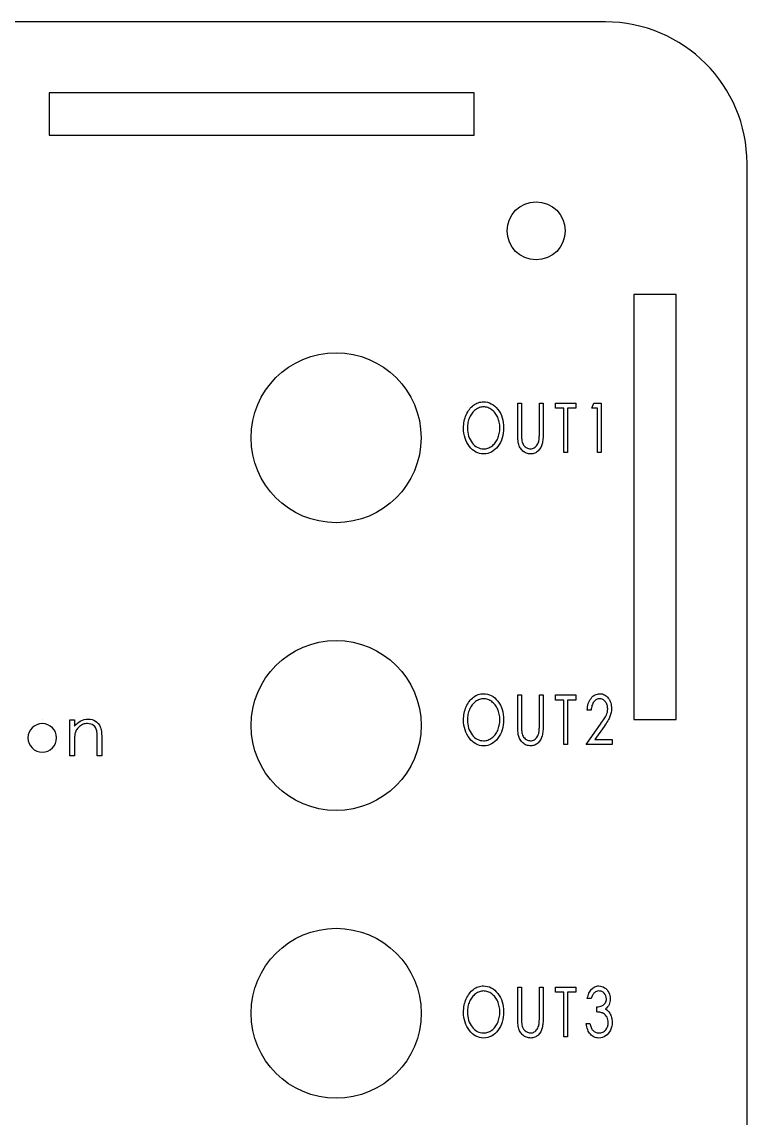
# Model space of a CAD drawing. Header units: millimetres. Extents: x -70 to 70, y -70 to 70.
# Drawn here: x 18.8 to 70, y -7.4 to 70 of the extents above; entities that cross this region are included whole.
import ezdxf

# ---------------------------------------------------------------- set-up
doc = ezdxf.new("R2010")
doc.units = ezdxf.units.MM

msp = doc.modelspace()

# ---------------------------------------------------------------- linework, layer by layer
at = {"color": 7, "linetype": 'Continuous', "lineweight": 25}
for p, q in [((60, 70), (-60, 70)), ((50.75, 65), (20.75, 65)), ((20.75, 65), (20.75, 62)), ((50.75, 62), (50.75, 65)), ((20.75, 62), (50.75, 62)), ((70, -60), (70, 60)), ((65, 50.75), (62, 50.75)), ((62, 50.75), (62, 20.75)), ((65, 20.75), (65, 50.75)), ((62, 20.75), (65, 20.75))]:
    msp.add_line(p, q, dxfattribs=at)
at = {"color": 7, "linetype": 'Continuous'}
msp.add_line((20.274, 20.769), (20.274, 20.769), dxfattribs=at)
at = {"color": 7, "linetype": 'Continuous', "flags": 128}
for points in [[(51.393, 43.176), (51.543, 43.167), (51.686, 43.143), (51.822, 43.101), (51.953, 43.043), (52.078, 42.968), (52.196, 42.877), (52.308, 42.769), (52.413, 42.644), (52.509, 42.508), (52.593, 42.364), (52.664, 42.212), (52.722, 42.053), (52.767, 41.885), (52.798, 41.71), (52.818, 41.527), (52.824, 41.337), (52.824, 41.337), (52.818, 41.149), (52.798, 40.967), (52.767, 40.793), (52.722, 40.626), (52.664, 40.467), (52.594, 40.314), (52.51, 40.169), (52.414, 40.032), (52.309, 39.906), (52.198, 39.798), (52.082, 39.705), (51.96, 39.63), (51.832, 39.571), (51.699, 39.53), (51.56, 39.505), (51.416, 39.496), (51.416, 39.496), (51.269, 39.505), (51.129, 39.53), (50.994, 39.571), (50.865, 39.629), (50.742, 39.704), (50.625, 39.796), (50.513, 39.905), (50.407, 40.03), (50.311, 40.167), (50.228, 40.31), (50.158, 40.462), (50.1, 40.619), (50.055, 40.784), (50.023, 40.956), (50.004, 41.135), (49.997, 41.321), (49.997, 41.321), (50, 41.445), (50.009, 41.568), (50.024, 41.689), (50.044, 41.807), (50.07, 41.923), (50.102, 42.036), (50.14, 42.148), (50.185, 42.257), (50.234, 42.362), (50.287, 42.461), (50.344, 42.554), (50.405, 42.641), (50.471, 42.722), (50.541, 42.798), (50.616, 42.868), (50.694, 42.932), (50.776, 42.989), (50.859, 43.038), (50.944, 43.08), (51.031, 43.115), (51.119, 43.141), (51.209, 43.16), (51.3, 43.172), (51.393, 43.176)], [(51.405, 42.817), (51.331, 42.814), (51.257, 42.804), (51.184, 42.789), (51.113, 42.767), (51.043, 42.738), (50.973, 42.704), (50.904, 42.663), (50.837, 42.616), (50.771, 42.564), (50.71, 42.508), (50.651, 42.447), (50.597, 42.381), (50.547, 42.312), (50.5, 42.238), (50.457, 42.16), (50.417, 42.077), (50.382, 41.992), (50.351, 41.903), (50.325, 41.812), (50.304, 41.719), (50.288, 41.623), (50.276, 41.525), (50.269, 41.425), (50.267, 41.322), (50.267, 41.322), (50.271, 41.171), (50.288, 41.025), (50.314, 40.887), (50.35, 40.753), (50.397, 40.626), (50.454, 40.504), (50.522, 40.389), (50.6, 40.28), (50.686, 40.181), (50.776, 40.094), (50.87, 40.021), (50.968, 39.962), (51.071, 39.915), (51.178, 39.882), (51.289, 39.862), (51.405, 39.855), (51.405, 39.855), (51.483, 39.858), (51.559, 39.867), (51.634, 39.883), (51.708, 39.904), (51.78, 39.932), (51.85, 39.965), (51.92, 40.005), (51.987, 40.05), (52.052, 40.101), (52.114, 40.157), (52.171, 40.217), (52.225, 40.282), (52.276, 40.35), (52.323, 40.424), (52.366, 40.502), (52.405, 40.584), (52.44, 40.671), (52.471, 40.759), (52.496, 40.849), (52.518, 40.943), (52.534, 41.038), (52.546, 41.135), (52.553, 41.236), (52.555, 41.338), (52.555, 41.338), (52.553, 41.44), (52.546, 41.539), (52.534, 41.636), (52.518, 41.731), (52.496, 41.823), (52.471, 41.912), (52.44, 41.999), (52.405, 42.083), (52.366, 42.165), (52.322, 42.242), (52.275, 42.315), (52.225, 42.383), (52.17, 42.448), (52.111, 42.508), (52.049, 42.564), (51.983, 42.616), (51.914, 42.663), (51.845, 42.704), (51.774, 42.738), (51.702, 42.767), (51.63, 42.789), (51.556, 42.804), (51.481, 42.814), (51.405, 42.817)], [(53.82, 43.086), (54.09, 43.086), (54.09, 43.086), (54.09, 40.989), (54.09, 40.989), (54.09, 40.9), (54.09, 40.82), (54.091, 40.748), (54.092, 40.686), (54.094, 40.632), (54.096, 40.587), (54.098, 40.551), (54.101, 40.523), (54.101, 40.523), (54.114, 40.425), (54.134, 40.335), (54.161, 40.253), (54.195, 40.18), (54.237, 40.114), (54.289, 40.053), (54.35, 39.998), (54.422, 39.948), (54.499, 39.908), (54.576, 39.878), (54.653, 39.861), (54.73, 39.855), (54.73, 39.855), (54.797, 39.86), (54.863, 39.873), (54.927, 39.897), (54.989, 39.928), (55.049, 39.969), (55.103, 40.016), (55.152, 40.07), (55.196, 40.131), (55.235, 40.199), (55.268, 40.275), (55.296, 40.357), (55.318, 40.446), (55.318, 40.446), (55.324, 40.483), (55.331, 40.529), (55.335, 40.584), (55.339, 40.647), (55.342, 40.72), (55.345, 40.801), (55.345, 40.891), (55.346, 40.989), (55.346, 40.989), (55.346, 43.086), (55.346, 43.086), (55.615, 43.086), (55.615, 43.086), (55.615, 40.972), (55.615, 40.972), (55.614, 40.858), (55.611, 40.749), (55.605, 40.645), (55.598, 40.548), (55.588, 40.456), (55.575, 40.37), (55.561, 40.289), (55.544, 40.213), (55.5, 40.074), (55.438, 39.944), (55.358, 39.822), (55.26, 39.71), (55.206, 39.66), (55.148, 39.617), (55.088, 39.58), (55.025, 39.55), (54.959, 39.526), (54.891, 39.51), (54.819, 39.5), (54.745, 39.496), (54.745, 39.496), (54.665, 39.5), (54.587, 39.509), (54.512, 39.525), (54.441, 39.547), (54.372, 39.575), (54.306, 39.61), (54.244, 39.651), (54.184, 39.698), (54.127, 39.751), (54.076, 39.808), (54.03, 39.869), (53.988, 39.934), (53.951, 40.002), (53.919, 40.076), (53.893, 40.153), (53.87, 40.235), (53.87, 40.235), (53.858, 40.291), (53.848, 40.357), (53.84, 40.434), (53.833, 40.521), (53.827, 40.619), (53.823, 40.726), (53.821, 40.844), (53.82, 40.972), (53.82, 40.972), (53.82, 43.086)], [(56.477, 42.727), (56.477, 43.086), (56.477, 43.086), (57.913, 43.086), (57.913, 43.086), (57.913, 42.727), (57.913, 42.727), (57.329, 42.727), (57.329, 42.727), (57.329, 39.586), (57.329, 39.586), (57.06, 39.586), (57.06, 39.586), (57.06, 42.727), (57.06, 42.727), (56.477, 42.727)], [(59.197, 43.086), (59.717, 43.086), (59.717, 43.086), (59.717, 39.586), (59.717, 39.586), (59.447, 39.586), (59.447, 39.586), (59.447, 42.727), (59.447, 42.727), (59.043, 42.727), (59.043, 42.727), (59.197, 43.086)], [(51.393, 22.564), (51.543, 22.556), (51.686, 22.531), (51.822, 22.489), (51.953, 22.432), (52.078, 22.357), (52.196, 22.266), (52.308, 22.158), (52.413, 22.033), (52.509, 21.896), (52.593, 21.753), (52.664, 21.6), (52.722, 21.441), (52.767, 21.274), (52.798, 21.099), (52.818, 20.916), (52.824, 20.726), (52.824, 20.726), (52.818, 20.537), (52.798, 20.356), (52.767, 20.182), (52.722, 20.015), (52.664, 19.855), (52.594, 19.703), (52.51, 19.558), (52.414, 19.421), (52.309, 19.295), (52.198, 19.186), (52.082, 19.094), (51.96, 19.019), (51.832, 18.96), (51.699, 18.919), (51.56, 18.893), (51.416, 18.885), (51.416, 18.885), (51.269, 18.893), (51.129, 18.919), (50.994, 18.96), (50.865, 19.018), (50.742, 19.093), (50.625, 19.185), (50.513, 19.294), (50.407, 19.418), (50.311, 19.555), (50.228, 19.699), (50.158, 19.85), (50.1, 20.008), (50.055, 20.173), (50.023, 20.345), (50.004, 20.523), (49.997, 20.709), (49.997, 20.709), (50, 20.834), (50.009, 20.957), (50.024, 21.077), (50.044, 21.196), (50.07, 21.312), (50.102, 21.425), (50.14, 21.537), (50.185, 21.645), (50.234, 21.75), (50.287, 21.849), (50.344, 21.943), (50.405, 22.029), (50.471, 22.111), (50.541, 22.187), (50.616, 22.257), (50.694, 22.32), (50.776, 22.378), (50.859, 22.427), (50.944, 22.469), (51.031, 22.503), (51.119, 22.53), (51.209, 22.549), (51.3, 22.561), (51.393, 22.564)], [(53.82, 22.475), (54.09, 22.475), (54.09, 22.475), (54.09, 20.378), (54.09, 20.378), (54.09, 20.289), (54.09, 20.209), (54.091, 20.137), (54.092, 20.075), (54.094, 20.021), (54.096, 19.976), (54.098, 19.939), (54.101, 19.912), (54.101, 19.912), (54.114, 19.814), (54.134, 19.723), (54.161, 19.642), (54.195, 19.569), (54.237, 19.503), (54.289, 19.442), (54.35, 19.387), (54.422, 19.337), (54.499, 19.296), (54.576, 19.267), (54.653, 19.25), (54.73, 19.244), (54.73, 19.244), (54.797, 19.249), (54.863, 19.262), (54.927, 19.285), (54.989, 19.317), (55.049, 19.357), (55.103, 19.404), (55.152, 19.459), (55.196, 19.52), (55.235, 19.588), (55.268, 19.664), (55.296, 19.745), (55.318, 19.834), (55.318, 19.834), (55.324, 19.871), (55.331, 19.918), (55.335, 19.973), (55.339, 20.036), (55.342, 20.108), (55.345, 20.19), (55.345, 20.279), (55.346, 20.378), (55.346, 20.378), (55.346, 22.475), (55.346, 22.475), (55.615, 22.475), (55.615, 22.475), (55.615, 20.361), (55.615, 20.361), (55.614, 20.247), (55.611, 20.138), (55.605, 20.034), (55.598, 19.937), (55.588, 19.845), (55.575, 19.759), (55.561, 19.677), (55.544, 19.602), (55.5, 19.463), (55.438, 19.332), (55.358, 19.211), (55.26, 19.099), (55.206, 19.049), (55.148, 19.006), (55.088, 18.968), (55.025, 18.938), (54.959, 18.915), (54.891, 18.898), (54.819, 18.888), (54.745, 18.885), (54.745, 18.885), (54.665, 18.888), (54.587, 18.898), (54.512, 18.914), (54.441, 18.935), (54.372, 18.964), (54.306, 18.999), (54.244, 19.04), (54.184, 19.087), (54.127, 19.139), (54.076, 19.196), (54.03, 19.257), (53.988, 19.322), (53.951, 19.391), (53.919, 19.465), (53.893, 19.542), (53.87, 19.623), (53.87, 19.623), (53.858, 19.679), (53.848, 19.746), (53.84, 19.823), (53.833, 19.91), (53.827, 20.007), (53.823, 20.115), (53.821, 20.232), (53.82, 20.361), (53.82, 20.361), (53.82, 22.475)], [(56.477, 22.116), (56.477, 22.475), (56.477, 22.475), (57.913, 22.475), (57.913, 22.475), (57.913, 22.116), (57.913, 22.116), (57.329, 22.116), (57.329, 22.116), (57.329, 18.975), (57.329, 18.975), (57.06, 18.975), (57.06, 18.975), (57.06, 22.116), (57.06, 22.116), (56.477, 22.116)], [(58.999, 21.398), (58.729, 21.398), (58.729, 21.398), (58.736, 21.523), (58.75, 21.642), (58.771, 21.755), (58.8, 21.863), (58.837, 21.964), (58.881, 22.061), (58.933, 22.151), (58.992, 22.236), (59.057, 22.313), (59.125, 22.38), (59.198, 22.436), (59.273, 22.482), (59.353, 22.518), (59.437, 22.544), (59.524, 22.56), (59.614, 22.564), (59.614, 22.564), (59.704, 22.56), (59.789, 22.545), (59.869, 22.52), (59.946, 22.487), (60.018, 22.442), (60.085, 22.389), (60.148, 22.325), (60.207, 22.252), (60.261, 22.172), (60.307, 22.09), (60.345, 22.003), (60.378, 21.912), (60.402, 21.818), (60.42, 21.722), (60.431, 21.621), (60.434, 21.516), (60.434, 21.516), (60.427, 21.37), (60.408, 21.227), (60.373, 21.09), (60.327, 20.957), (60.296, 20.889), (60.26, 20.816), (60.217, 20.736), (60.168, 20.65), (60.112, 20.559), (60.05, 20.462), (59.982, 20.359), (59.907, 20.251), (59.907, 20.251), (59.258, 19.334), (59.258, 19.334), (60.479, 19.334), (60.479, 19.334), (60.479, 18.975), (60.479, 18.975), (58.64, 18.975), (58.64, 18.975), (59.665, 20.423), (59.665, 20.423), (59.74, 20.527), (59.808, 20.624), (59.869, 20.713), (59.923, 20.796), (59.97, 20.873), (60.011, 20.941), (60.045, 21.004), (60.071, 21.059), (60.113, 21.164), (60.142, 21.272), (60.16, 21.382), (60.165, 21.496), (60.165, 21.496), (60.162, 21.567), (60.155, 21.636), (60.142, 21.702), (60.125, 21.766), (60.101, 21.828), (60.073, 21.886), (60.04, 21.942), (60.002, 21.996), (59.96, 22.045), (59.916, 22.088), (59.869, 22.123), (59.82, 22.153), (59.769, 22.176), (59.715, 22.192), (59.66, 22.202), (59.602, 22.205), (59.602, 22.205), (59.541, 22.202), (59.482, 22.192), (59.426, 22.175), (59.373, 22.152), (59.323, 22.123), (59.275, 22.086), (59.229, 22.043), (59.186, 21.993), (59.147, 21.938), (59.113, 21.877), (59.083, 21.81), (59.057, 21.738), (59.036, 21.661), (59.019, 21.579), (59.006, 21.491), (58.999, 21.398)], [(51.405, 22.205), (51.331, 22.203), (51.257, 22.193), (51.184, 22.177), (51.113, 22.156), (51.043, 22.127), (50.973, 22.093), (50.904, 22.052), (50.837, 22.005), (50.771, 21.953), (50.71, 21.896), (50.651, 21.835), (50.597, 21.77), (50.547, 21.701), (50.5, 21.627), (50.457, 21.548), (50.417, 21.466), (50.382, 21.38), (50.351, 21.292), (50.325, 21.201), (50.304, 21.107), (50.288, 21.012), (50.276, 20.914), (50.269, 20.814), (50.267, 20.711), (50.267, 20.711), (50.271, 20.559), (50.288, 20.414), (50.314, 20.275), (50.35, 20.142), (50.397, 20.014), (50.454, 19.893), (50.522, 19.778), (50.6, 19.669), (50.686, 19.569), (50.776, 19.483), (50.87, 19.41), (50.968, 19.35), (51.071, 19.303), (51.178, 19.271), (51.289, 19.25), (51.405, 19.244), (51.405, 19.244), (51.483, 19.247), (51.559, 19.256), (51.634, 19.271), (51.708, 19.293), (51.78, 19.32), (51.85, 19.353), (51.92, 19.393), (51.987, 19.439), (52.052, 19.49), (52.114, 19.545), (52.171, 19.606), (52.225, 19.67), (52.276, 19.739), (52.323, 19.813), (52.366, 19.89), (52.405, 19.973), (52.44, 20.059), (52.471, 20.148), (52.496, 20.238), (52.518, 20.331), (52.534, 20.427), (52.546, 20.524), (52.553, 20.624), (52.555, 20.727), (52.555, 20.727), (52.553, 20.828), (52.546, 20.928), (52.534, 21.025), (52.518, 21.119), (52.496, 21.211), (52.471, 21.3), (52.44, 21.387), (52.405, 21.472), (52.366, 21.553), (52.322, 21.631), (52.275, 21.703), (52.225, 21.772), (52.17, 21.837), (52.111, 21.897), (52.049, 21.953), (51.983, 22.005), (51.914, 22.052), (51.845, 22.093), (51.774, 22.127), (51.702, 22.156), (51.63, 22.177), (51.556, 22.193), (51.481, 22.203), (51.405, 22.205)], [(22.224, 20.724), (22.538, 20.724), (22.538, 20.724), (22.538, 20.263), (22.538, 20.263), (22.641, 20.386), (22.749, 20.492), (22.863, 20.579), (22.982, 20.649), (23.106, 20.701), (23.236, 20.739), (23.371, 20.762), (23.511, 20.769), (23.511, 20.769), (23.653, 20.76), (23.786, 20.733), (23.911, 20.688), (24.027, 20.625), (24.132, 20.546), (24.224, 20.455), (24.299, 20.351), (24.36, 20.235), (24.386, 20.17), (24.407, 20.095), (24.426, 20.013), (24.441, 19.922), (24.452, 19.823), (24.461, 19.715), (24.466, 19.598), (24.468, 19.473), (24.468, 19.473), (24.468, 18.167), (24.468, 18.167), (24.154, 18.167), (24.154, 18.167), (24.154, 19.37), (24.154, 19.37), (24.153, 19.474), (24.151, 19.57), (24.149, 19.656), (24.144, 19.734), (24.139, 19.802), (24.132, 19.861), (24.125, 19.911), (24.116, 19.952), (24.116, 19.952), (24.081, 20.07), (24.031, 20.172), (23.968, 20.258), (23.891, 20.329), (23.802, 20.384), (23.699, 20.424), (23.584, 20.447), (23.457, 20.455), (23.457, 20.455), (23.381, 20.452), (23.307, 20.443), (23.235, 20.428), (23.166, 20.407), (23.098, 20.379), (23.032, 20.346), (22.968, 20.306), (22.906, 20.26), (22.848, 20.21), (22.795, 20.157), (22.748, 20.101), (22.705, 20.042), (22.668, 19.98), (22.636, 19.916), (22.608, 19.848), (22.587, 19.778), (22.587, 19.778), (22.575, 19.726), (22.565, 19.664), (22.557, 19.593), (22.55, 19.512), (22.545, 19.422), (22.541, 19.321), (22.539, 19.211), (22.538, 19.091), (22.538, 19.091), (22.538, 18.167), (22.538, 18.167), (22.224, 18.167), (22.224, 18.167), (22.224, 20.724)], [(51.393, 1.932), (51.543, 1.924), (51.686, 1.899), (51.822, 1.857), (51.953, 1.8), (52.078, 1.725), (52.196, 1.633), (52.308, 1.525), (52.413, 1.401), (52.509, 1.264), (52.593, 1.12), (52.664, 0.968), (52.722, 0.809), (52.767, 0.641), (52.798, 0.467), (52.818, 0.284), (52.824, 0.094), (52.824, 0.094), (52.818, -0.095), (52.798, -0.276), (52.767, -0.45), (52.722, -0.617), (52.664, -0.777), (52.594, -0.929), (52.51, -1.074), (52.414, -1.212), (52.309, -1.337), (52.198, -1.446), (52.082, -1.538), (51.96, -1.613), (51.832, -1.672), (51.699, -1.714), (51.56, -1.739), (51.416, -1.747), (51.416, -1.747), (51.269, -1.739), (51.129, -1.714), (50.994, -1.672), (50.865, -1.614), (50.742, -1.539), (50.625, -1.447), (50.513, -1.339), (50.407, -1.214), (50.311, -1.077), (50.228, -0.933), (50.158, -0.782), (50.1, -0.624), (50.055, -0.459), (50.023, -0.288), (50.004, -0.109), (49.997, 0.077), (49.997, 0.077), (50, 0.202), (50.009, 0.324), (50.024, 0.445), (50.044, 0.564), (50.07, 0.679), (50.102, 0.793), (50.14, 0.904), (50.185, 1.013), (50.234, 1.118), (50.287, 1.217), (50.344, 1.31), (50.405, 1.397), (50.471, 1.478), (50.541, 1.554), (50.616, 1.624), (50.694, 1.688), (50.776, 1.746), (50.859, 1.795), (50.944, 1.837), (51.031, 1.871), (51.119, 1.898), (51.209, 1.917), (51.3, 1.929), (51.393, 1.932)], [(51.405, 1.573), (51.331, 1.57), (51.257, 1.561), (51.184, 1.545), (51.113, 1.523), (51.043, 1.495), (50.973, 1.46), (50.904, 1.42), (50.837, 1.373), (50.771, 1.321), (50.71, 1.264), (50.651, 1.203), (50.597, 1.138), (50.547, 1.068), (50.5, 0.995), (50.457, 0.916), (50.417, 0.833), (50.382, 0.748), (50.351, 0.66), (50.325, 0.568), (50.304, 0.475), (50.288, 0.38), (50.276, 0.282), (50.269, 0.181), (50.267, 0.078), (50.267, 0.078), (50.271, -0.073), (50.288, -0.218), (50.314, -0.357), (50.35, -0.49), (50.397, -0.618), (50.454, -0.739), (50.522, -0.854), (50.6, -0.964), (50.686, -1.063), (50.776, -1.149), (50.87, -1.222), (50.968, -1.282), (51.071, -1.329), (51.178, -1.362), (51.289, -1.382), (51.405, -1.388), (51.405, -1.388), (51.483, -1.386), (51.559, -1.376), (51.634, -1.361), (51.708, -1.339), (51.78, -1.312), (51.85, -1.279), (51.92, -1.239), (51.987, -1.194), (52.052, -1.142), (52.114, -1.087), (52.171, -1.027), (52.225, -0.962), (52.276, -0.893), (52.323, -0.82), (52.366, -0.742), (52.405, -0.659), (52.44, -0.573), (52.471, -0.485), (52.496, -0.394), (52.518, -0.301), (52.534, -0.206), (52.546, -0.108), (52.553, -0.008), (52.555, 0.094), (52.555, 0.094), (52.553, 0.196), (52.546, 0.296), (52.534, 0.392), (52.518, 0.487), (52.496, 0.579), (52.471, 0.668), (52.44, 0.755), (52.405, 0.84), (52.366, 0.921), (52.322, 0.998), (52.275, 1.071), (52.225, 1.14), (52.17, 1.204), (52.111, 1.265), (52.049, 1.321), (51.983, 1.373), (51.914, 1.42), (51.845, 1.46), (51.774, 1.495), (51.702, 1.523), (51.63, 1.545), (51.556, 1.561), (51.481, 1.57), (51.405, 1.573)], [(53.82, 1.842), (54.09, 1.842), (54.09, 1.842), (54.09, -0.255), (54.09, -0.255), (54.09, -0.344), (54.09, -0.424), (54.091, -0.495), (54.092, -0.558), (54.094, -0.612), (54.096, -0.656), (54.098, -0.693), (54.101, -0.72), (54.101, -0.72), (54.114, -0.818), (54.134, -0.909), (54.161, -0.99), (54.195, -1.064), (54.237, -1.13), (54.289, -1.191), (54.35, -1.245), (54.422, -1.295), (54.499, -1.336), (54.576, -1.365), (54.653, -1.383), (54.73, -1.388), (54.73, -1.388), (54.797, -1.384), (54.863, -1.37), (54.927, -1.347), (54.989, -1.315), (55.049, -1.275), (55.103, -1.228), (55.152, -1.173), (55.196, -1.112), (55.235, -1.044), (55.268, -0.968), (55.296, -0.887), (55.318, -0.798), (55.318, -0.798), (55.324, -0.761), (55.331, -0.715), (55.335, -0.659), (55.339, -0.596), (55.342, -0.524), (55.345, -0.443), (55.345, -0.353), (55.346, -0.255), (55.346, -0.255), (55.346, 1.842), (55.346, 1.842), (55.615, 1.842), (55.615, 1.842), (55.615, -0.272), (55.615, -0.272), (55.614, -0.386), (55.611, -0.494), (55.605, -0.598), (55.598, -0.696), (55.588, -0.788), (55.575, -0.874), (55.561, -0.955), (55.544, -1.03), (55.5, -1.17), (55.438, -1.3), (55.358, -1.421), (55.26, -1.534), (55.206, -1.583), (55.148, -1.627), (55.088, -1.664), (55.025, -1.694), (54.959, -1.717), (54.891, -1.734), (54.819, -1.744), (54.745, -1.747), (54.745, -1.747), (54.665, -1.744), (54.587, -1.735), (54.512, -1.719), (54.441, -1.697), (54.372, -1.668), (54.306, -1.634), (54.244, -1.592), (54.184, -1.545), (54.127, -1.493), (54.076, -1.436), (54.03, -1.375), (53.988, -1.31), (53.951, -1.241), (53.919, -1.168), (53.893, -1.09), (53.87, -1.009), (53.87, -1.009), (53.858, -0.953), (53.848, -0.886), (53.84, -0.809), (53.833, -0.722), (53.827, -0.625), (53.823, -0.518), (53.821, -0.4), (53.82, -0.272), (53.82, -0.272), (53.82, 1.842)], [(56.477, 1.483), (56.477, 1.842), (56.477, 1.842), (57.913, 1.842), (57.913, 1.842), (57.913, 1.483), (57.913, 1.483), (57.329, 1.483), (57.329, 1.483), (57.329, -1.658), (57.329, -1.658), (57.06, -1.658), (57.06, -1.658), (57.06, 1.483), (57.06, 1.483), (56.477, 1.483)], [(58.999, 1.035), (58.729, 1.035), (58.729, 1.035), (58.751, 1.14), (58.777, 1.238), (58.808, 1.331), (58.843, 1.417), (58.882, 1.497), (58.926, 1.57), (58.974, 1.638), (59.027, 1.699), (59.083, 1.754), (59.142, 1.801), (59.203, 1.841), (59.266, 1.874), (59.332, 1.899), (59.4, 1.917), (59.471, 1.929), (59.545, 1.932), (59.545, 1.932), (59.651, 1.924), (59.755, 1.901), (59.854, 1.861), (59.95, 1.807), (60.039, 1.739), (60.118, 1.659), (60.185, 1.569), (60.242, 1.468), (60.287, 1.36), (60.319, 1.25), (60.338, 1.138), (60.345, 1.023), (60.345, 1.023), (60.339, 0.912), (60.324, 0.807), (60.297, 0.709), (60.26, 0.615), (60.212, 0.528), (60.153, 0.447), (60.085, 0.372), (60.005, 0.303), (60.005, 0.303), (60.094, 0.246), (60.174, 0.177), (60.247, 0.097), (60.31, 0.004), (60.31, 0.004), (60.35, -0.066), (60.384, -0.139), (60.413, -0.213), (60.437, -0.29), (60.456, -0.369), (60.469, -0.45), (60.477, -0.533), (60.479, -0.618), (60.479, -0.618), (60.472, -0.764), (60.449, -0.907), (60.41, -1.048), (60.356, -1.184), (60.289, -1.311), (60.21, -1.422), (60.12, -1.519), (60.019, -1.6), (59.91, -1.665), (59.794, -1.71), (59.672, -1.738), (59.543, -1.747), (59.543, -1.747), (59.456, -1.743), (59.372, -1.731), (59.292, -1.71), (59.217, -1.681), (59.144, -1.645), (59.076, -1.6), (59.011, -1.547), (58.95, -1.485), (58.893, -1.416), (58.842, -1.339), (58.795, -1.254), (58.754, -1.161), (58.717, -1.062), (58.687, -0.954), (58.661, -0.839), (58.64, -0.715), (58.64, -0.715), (58.909, -0.715), (58.909, -0.715), (58.928, -0.796), (58.948, -0.871), (58.971, -0.94), (58.995, -1.003), (59.022, -1.061), (59.05, -1.113), (59.081, -1.159), (59.113, -1.199), (59.113, -1.199), (59.157, -1.243), (59.204, -1.282), (59.254, -1.315), (59.307, -1.341), (59.362, -1.362), (59.421, -1.376), (59.483, -1.386), (59.548, -1.388), (59.548, -1.388), (59.62, -1.385), (59.69, -1.374), (59.756, -1.358), (59.817, -1.333), (59.876, -1.302), (59.93, -1.264), (59.982, -1.219), (60.029, -1.167), (60.071, -1.11), (60.108, -1.051), (60.139, -0.99), (60.165, -0.926), (60.185, -0.86), (60.199, -0.792), (60.207, -0.721), (60.21, -0.648), (60.21, -0.648), (60.205, -0.551), (60.188, -0.456), (60.159, -0.365), (60.119, -0.277), (60.07, -0.196), (60.013, -0.125), (59.948, -0.065), (59.876, -0.016), (59.835, 0.005), (59.789, 0.024), (59.738, 0.04), (59.681, 0.054), (59.619, 0.067), (59.552, 0.078), (59.48, 0.086), (59.402, 0.092), (59.402, 0.092), (59.402, 0.451), (59.402, 0.451), (59.5, 0.456), (59.592, 0.472), (59.681, 0.498), (59.764, 0.534), (59.841, 0.578), (59.905, 0.628), (59.959, 0.683), (60.001, 0.744), (60.033, 0.81), (60.057, 0.878), (60.071, 0.95), (60.076, 1.024), (60.076, 1.024), (60.066, 1.132), (60.038, 1.232), (59.991, 1.325), (59.925, 1.41), (59.887, 1.448), (59.846, 1.481), (59.802, 1.509), (59.756, 1.532), (59.708, 1.55), (59.657, 1.563), (59.604, 1.57), (59.548, 1.573), (59.548, 1.573), (59.458, 1.565), (59.375, 1.542), (59.298, 1.504), (59.227, 1.45), (59.194, 1.417), (59.163, 1.378), (59.132, 1.335), (59.103, 1.285), (59.075, 1.23), (59.048, 1.171), (59.022, 1.105), (58.999, 1.035)]]:
    msp.add_lwpolyline(points, dxfattribs=at)
at = {"color": 7, "linetype": 'Continuous', "lineweight": 25}
for centre, radius in [((55.117, 55.25), 2.05), ((41, 40.64), 6), ((41.004, 20.32), 6), ((41.008, 0), 6)]:
    msp.add_circle(centre, radius, dxfattribs=at)
msp.add_arc((60, 60), 10, 0, 90, dxfattribs=at)
at = {"color": 7, "linetype": 'Continuous'}
msp.add_arc((20.272, 19.446), 1.009, 90.00015, 89.99985, dxfattribs=at)

doc.saveas('drawing.dxf')
